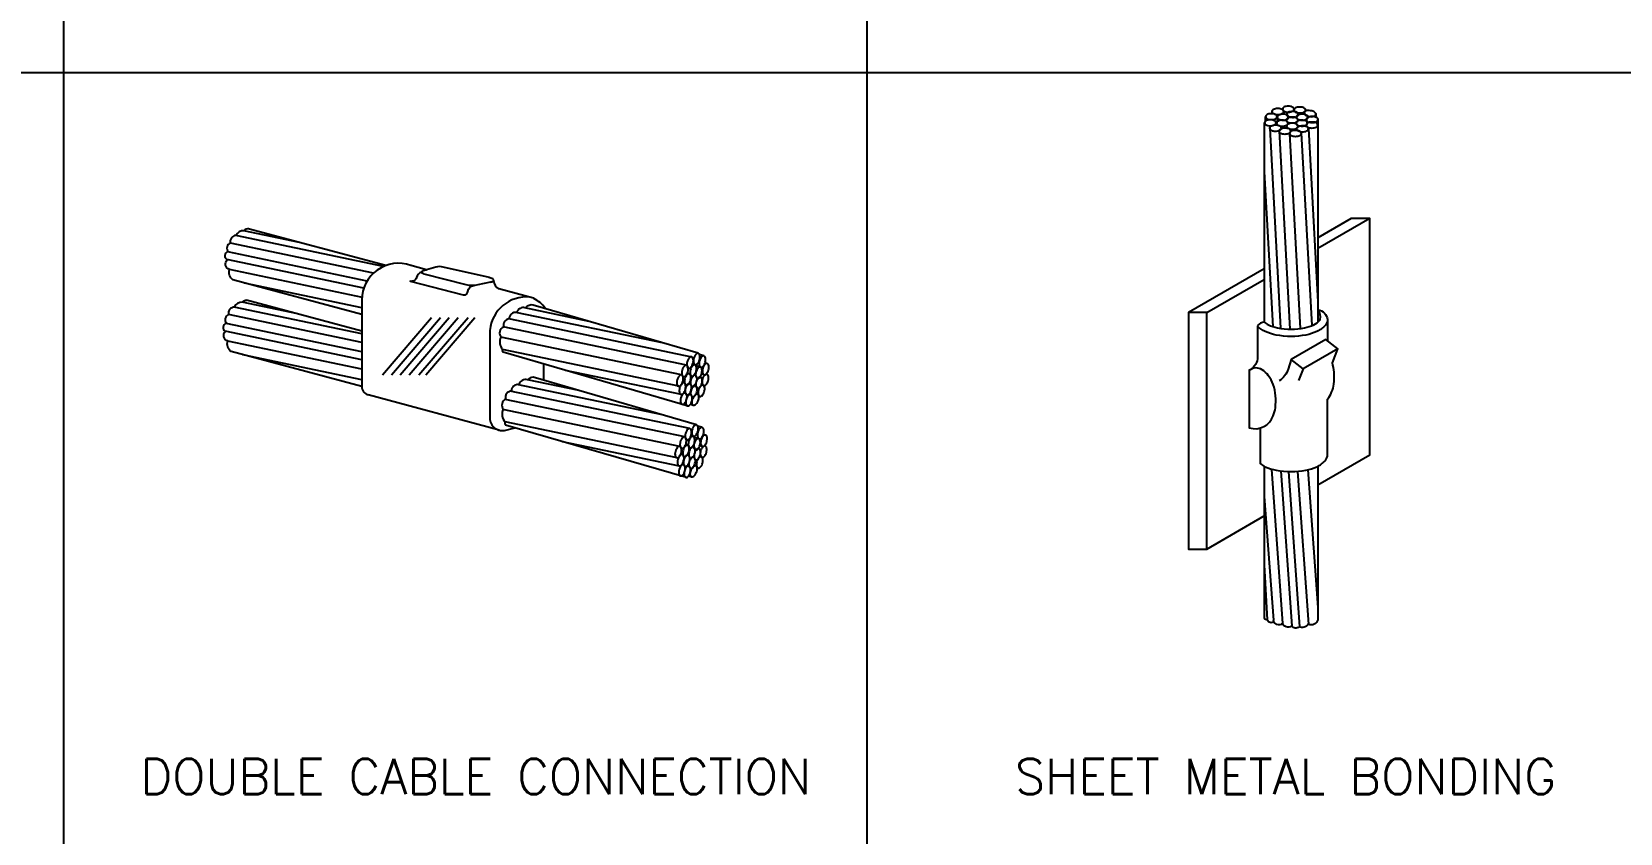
# Model space of a CAD drawing. Header units: inches. Extents: x 1917 to 3477, y 820 to 1550.
# Drawn here: x 2096 to 2276.7, y 1367.4 to 1458.5 of the extents above; entities that cross this region are included whole.
import ezdxf
from ezdxf.enums import TextEntityAlignment as Align

# ---------------------------------------------------------------- set-up
doc = ezdxf.new("R2010")
doc.units = ezdxf.units.IN
doc.header["$MEASUREMENT"] = 0
for name, color, linetype in [('ELDIM', 2, 'Continuous'), ('ELEC', 7, 'Continuous'), ('TITLE', 7, 'Continuous'), ('TXT30', 2, 'Continuous')]:
    doc.layers.add(name, color=color, linetype=linetype)
doc.styles.add('ROMANS', font='romans.shx')

msp = doc.modelspace()

# ---------------------------------------------------------------- linework, layer by layer
at = {"layer": 'ELDIM'}
for p, q in [((2133.55138, 1428.19922), (2133.55138, 1418.13846)), ((2153.08409, 1428.18767), (2149.1467, 1429.25608)), ((2229.69527, 1426.55395), (2227.6056, 1426.55395)), ((2135.90043, 1419.50125), (2141.48169, 1425.98696)), ((2136.9388, 1419.50125), (2142.52006, 1425.98696)), ((2137.91228, 1419.50125), (2143.49354, 1425.98696)), ((2138.95065, 1419.50125), (2144.53191, 1425.98696)), ((2140.05392, 1419.50125), (2145.63518, 1425.98696)), ((2140.8327, 1419.50125), (2146.41396, 1425.98696)), ((2243.43038, 1425.7691), (2243.43038, 1423.3385)), ((2154.22396, 1420.71617), (2154.22396, 1418.9091)), ((2240.67119, 1420.17183), (2240.13928, 1418.84807)), ((2149.17731, 1413.19512), (2134.25988, 1417.19594)), ((2229.69527, 1399.67598), (2236.23969, 1403.45441))]:
    msp.add_line(p, q, dxfattribs=at)
for points in [[(2242.33, 1406.97065), (2248.22689, 1410.37522), (2248.22689, 1437.25318), (2242.33623, 1433.85221)], [(2248.22689, 1437.25318), (2246.13722, 1437.25318), (2242.33651, 1435.05885)], [(2236.23969, 1431.53884), (2227.6056, 1426.55395), (2227.6056, 1399.67598), (2229.69527, 1399.67598), (2229.69527, 1426.55395), (2236.23969, 1430.33237)]]:
    msp.add_lwpolyline(points, dxfattribs=at)
for points in [[(2148.06474, 1430.53459), (2142.81994, 1431.73482, 0.131390068), (2141.95626, 1431.738), (2140.91721, 1431.44175), (2139.01784, 1431.96006)], [(2148.17931, 1430.0283), (2146.73368, 1429.70829, -0.131390068), (2145.43816, 1429.71306), (2140.65004, 1430.94334, -0.014650323), (2140.57694, 1430.96748, -0.09281329), (2140.39214, 1431.06069, -0.479697741), (2140.38547, 1431.22424, -0.091270349), (2140.56401, 1431.3357, -0.048269032), (2140.78321, 1431.406, -0.021010601), (2140.96193, 1431.45417)], [(2140.3476, 1431.1667, 0.247545323), (2139.77741, 1430.54284, -0.42750335), (2139.04983, 1430.13808), (2145.09339, 1428.57803)], [(2145.09157, 1428.57874, 0.472789611), (2145.60522, 1428.94687, -0.382818197), (2146.31084, 1429.63649)], [(2148.15799, 1430.02358, 0.034707893), (2148.33315, 1430.07375, 0.09281329), (2148.51795, 1430.16696, 0.461359424), (2148.52462, 1430.33051, 0.091270349), (2148.34608, 1430.44196, 0.048724459), (2148.13059, 1430.51659, 0.020689442), (2147.94803, 1430.56136)], [(2152.66346, 1428.31904, 0.412479417), (2148.11538, 1424.54171), (2148.11538, 1414.75786, 0.496831475), (2149.79771, 1413.15937), (2150.97854, 1413.47046)], [(2242.34806, 1426.87968, -0.333698407), (2243.43038, 1425.7691, -0.184621834), (2243.18611, 1425.13011, -0.102164579), (2242.215, 1424.41173, -0.0610668), (2240.96443, 1424.00934, -0.094513272), (2237.59719, 1424.00934, -0.0610668), (2236.34663, 1424.41173, -0.090307857), (2235.47156, 1425.02779), (2235.47156, 1421.51199, -0.267949192), (2234.63569, 1420.06422), (2234.53236, 1420.00457), (2234.53236, 1413.45112, 0.408562295), (2237.24482, 1414.84024, 0.068303396), (2237.49522, 1415.74587, 0.047481081), (2237.52925, 1417.09512, 0.048001202), (2237.25366, 1418.40142, 0.056392268), (2236.69166, 1419.39106, 0.102164579), (2235.99466, 1420.06041, 0.317946929), (2234.53236, 1419.99958)], [(2236.23762, 1425.47292, 0.05025547), (2236.69757, 1425.17036, 0.0610668), (2237.75449, 1424.83027, 0.094513272), (2240.80713, 1424.83027, 0.0610668), (2241.86405, 1425.17036, 0.102164579), (2242.56339, 1425.68769, 0.184621834), (2242.59451, 1425.7691, 0.239945154), (2242.35584, 1426.87097)], [(2235.76883, 1413.42151), (2235.76883, 1409.38954, 0.056800326), (2236.34663, 1409.03786, 0.0610668), (2237.59719, 1408.63547, 0.094513272), (2240.96443, 1408.63547, 0.0610668), (2242.215, 1409.03786, 0.102164579), (2243.18611, 1409.75624, 0.184621834), (2243.43038, 1410.39523), (2243.43038, 1416.72525, 0.106808249), (2243.89867, 1417.51619, 0.068303396), (2244.14907, 1418.42183, 0.047481081), (2244.18311, 1419.77107, 0.039083945), (2243.97752, 1420.83935), (2244.61232, 1422.42247), (2243.22217, 1423.49986), (2239.29936, 1421.23503)], [(2244.594, 1422.43667), (2240.67119, 1420.17183), (2239.29936, 1421.23503), (2238.96206, 1420.12685, -0.146795647), (2237.93839, 1418.79692)]]:
    msp.add_lwpolyline(points, format="xyb", dxfattribs=at)
for centre, radius, start, end in [((2137.7339, 1427.98076), 4.18822, 70.6509257, 179.9082013), ((2149.65921, 1430.24042), 1.10977, 180.7165085, 245.3549513), ((2151.56051, 1425.05266), 3.48281, 35.0416896, 63.4362287), ((2134.59327, 1418.18825), 1.04682, 181.0529798, 251.4499643), ((2150.93151, 1415.02549), 1.41541, 157.1073616, 220.4239153), ((2150.07498, 1413.96356), 0.26632, 146.2063808, 234.0012924)]:
    msp.add_arc(centre, radius, start, end, dxfattribs=at)
at = {"layer": 'ELEC', "color": 1}
for p, q in [((2238.30255, 1449.75519), (2238.30255, 1449.63303)), ((2240.94532, 1449.62405), (2240.94532, 1449.47052)), ((2236.35134, 1448.8307), (2236.35134, 1448.30529)), ((2237.10827, 1449.39677), (2237.10827, 1449.15438)), ((2237.61302, 1448.07251), (2237.62297, 1447.85614)), ((2237.68981, 1448.75998), (2237.71197, 1448.27792)), ((2238.46168, 1449.41378), (2238.46168, 1449.11435)), ((2238.75696, 1447.83412), (2238.77116, 1447.5252)), ((2240.78526, 1449.33036), (2240.78526, 1449.09268)), ((2240.98205, 1447.881), (2240.98922, 1447.72498)), ((2241.00036, 1448.52755), (2241.0099, 1448.31982)), ((2242.10295, 1449.19452), (2242.10295, 1448.77024)), ((2242.33965, 1448.59409), (2242.33429, 1425.46708)), ((2236.85032, 1447.53552), (2238.09541, 1424.77245)), ((2237.90927, 1447.20928), (2239.14121, 1424.68656)), ((2239.10564, 1446.93893), (2240.31921, 1424.75211)), ((2239.91842, 1447.42996), (2239.92577, 1447.27001)), ((2240.44381, 1446.9925), (2241.64266, 1425.07495)), ((2241.26101, 1447.4974), (2242.33965, 1427.77744)), ((2236.23969, 1442.56417), (2237.20192, 1424.97248)), ((2136.02614, 1431.80499), (2119.22829, 1435.33541)), ((2126.45908, 1434.54237), (2120.12973, 1435.87261)), ((2136.28365, 1431.90988), (2120.63432, 1436.10311)), ((2134.14564, 1430.14076), (2118.31844, 1433.46718)), ((2134.88418, 1431.05001), (2118.5937, 1434.47225)), ((2133.76562, 1429.32015), (2118.19132, 1432.59341)), ((2133.628, 1428.28681), (2118.49295, 1431.46776)), ((2133.54884, 1427.09785), (2120.21644, 1429.89993)), ((2133.55138, 1424.4483), (2120.43416, 1427.96305)), ((2133.55138, 1423.14789), (2118.39354, 1426.3322)), ((2133.55138, 1424.14299), (2119.02813, 1427.19535)), ((2126.25892, 1426.40231), (2119.92957, 1427.73256)), ((2167.96689, 1423.06852), (2151.06954, 1426.58385)), ((2159.41317, 1425.56241), (2151.90105, 1427.14053)), ((2133.55138, 1421.18305), (2117.99117, 1424.45336)), ((2133.55138, 1422.08354), (2118.11828, 1425.32712)), ((2170.50102, 1420.56993), (2149.61911, 1424.92335)), ((2171.09021, 1421.50836), (2150.29525, 1425.8461)), ((2133.55138, 1420.12079), (2118.2928, 1423.3277)), ((2133.55138, 1418.9152), (2120.01629, 1421.75988)), ((2169.63564, 1418.17786), (2149.5582, 1422.36479)), ((2171.4115, 1420.63266), (2171.19993, 1420.67906)), ((2172.47041, 1421.65512), (2171.9629, 1421.79111)), ((2172.82128, 1420.77748), (2172.58715, 1420.84021)), ((2158.26954, 1417.70031), (2152.41776, 1418.92963)), ((2169.91182, 1417.25783), (2156.73204, 1419.98756)), ((2170.88517, 1419.5894), (2170.5831, 1419.65564)), ((2172.05568, 1420.38056), (2171.5843, 1420.48393)), ((2172.48742, 1419.46577), (2172.19819, 1419.54327)), ((2172.85839, 1419.53113), (2172.74039, 1419.56274)), ((2170.89005, 1413.36831), (2150.44529, 1417.63245)), ((2167.77588, 1414.92662), (2151.17796, 1418.37894)), ((2170.19417, 1418.57212), (2170.03777, 1418.60642)), ((2170.35456, 1417.428), (2170.20199, 1417.46146)), ((2170.97433, 1417.24298), (2170.77121, 1417.28752)), ((2171.80546, 1417.24296), (2171.57588, 1417.30448)), ((2172.04772, 1417.01234), (2171.89942, 1417.05208)), ((2169.73008, 1411.34424), (2149.61131, 1415.53987)), ((2170.30086, 1412.42988), (2149.87834, 1416.68934)), ((2171.33321, 1416.00533), (2170.92338, 1416.11514)), ((2169.43548, 1410.0378), (2149.84371, 1414.12266)), ((2170.49182, 1407.79204), (2149.90527, 1413.75831)), ((2172.27025, 1413.51506), (2171.76274, 1413.65105)), ((2169.71167, 1409.11777), (2156.39823, 1411.87656)), ((2171.21135, 1412.49261), (2170.99977, 1412.539)), ((2171.85552, 1412.2405), (2171.38415, 1412.34387)), ((2172.62112, 1412.63742), (2172.387, 1412.70016)), ((2169.99401, 1410.43207), (2169.83761, 1410.46636)), ((2170.68501, 1411.44935), (2170.38294, 1411.51559)), ((2172.28727, 1411.32572), (2171.99804, 1411.40322)), ((2172.65823, 1411.39107), (2172.54023, 1411.42269)), ((2170.1544, 1409.28795), (2170.00183, 1409.3214)), ((2170.77418, 1409.10292), (2170.57105, 1409.14746)), ((2171.13305, 1407.86527), (2170.72323, 1407.97509)), ((2171.60531, 1409.10291), (2171.37572, 1409.16442)), ((2171.84756, 1408.87228), (2171.69926, 1408.91202)), ((2238.09999, 1408.55389), (2239.35083, 1390.90984)), ((2238.98655, 1408.48046), (2240.23821, 1390.82152)), ((2240.02622, 1408.50673), (2241.26283, 1391.12289)), ((2241.19802, 1408.68561), (2242.33965, 1393.03822)), ((2236.23969, 1405.66276), (2237.29517, 1391.59054))]:
    msp.add_line(p, q, dxfattribs=at)
for points in [[(2238.05011, 1449.11181, 0.064948126), (2238.25467, 1449.18251, 0.104202953), (2238.41143, 1449.30675, 0.367809571), (2238.4117, 1449.53559, 0.104202953), (2238.25522, 1449.66019, 0.064948126), (2238.05083, 1449.73137, 0.109074647), (2237.50441, 1449.732, 0.064948126), (2237.29986, 1449.6613, 0.104202953), (2237.1431, 1449.53706, 0.351319731), (2237.14283, 1449.30822, 0.104202953), (2237.29931, 1449.18362, 0.064948126), (2237.5037, 1449.11245, 0.098564316), (2238.02969, 1449.10777)], [(2239.24187, 1449.38821, 0.064948126), (2239.44642, 1449.45891, 0.104202953), (2239.60318, 1449.58314, 0.367809571), (2239.60345, 1449.81199, 0.104202953), (2239.44697, 1449.93659, 0.064948126), (2239.24258, 1450.00776, 0.109074647), (2238.69616, 1450.00839, 0.064948126), (2238.49161, 1449.93769, 0.104202953), (2238.33485, 1449.81345, 0.351319731), (2238.33458, 1449.58461, 0.104202953), (2238.49106, 1449.46001, 0.064948126), (2238.69545, 1449.38884, 0.098564316), (2239.22145, 1449.38417)], [(2240.54555, 1449.28466, 0.064948126), (2240.7501, 1449.35535, 0.104202953), (2240.90687, 1449.47959, 0.367809571), (2240.90713, 1449.70843, 0.104202953), (2240.75065, 1449.83303, 0.064948126), (2240.54627, 1449.90421, 0.109074647), (2239.99985, 1449.90484, 0.064948126), (2239.7953, 1449.83414, 0.104202953), (2239.63853, 1449.7099, 0.351319731), (2239.63827, 1449.48106, 0.104202953), (2239.79474, 1449.35646, 0.064948126), (2239.99913, 1449.28529, 0.098564316), (2240.52513, 1449.28062)], [(2241.66503, 1448.8395, 0.064948126), (2241.8778, 1448.87909, 0.104202953), (2242.05125, 1448.97871, 0.353344445), (2242.08544, 1449.20499, 0.104202953), (2241.94916, 1449.35141, 0.064948126), (2241.75759, 1449.45209, 0.096138997), (2241.2173, 1449.53372, 0.064948126), (2241.00453, 1449.49413, 0.104202953), (2240.83108, 1449.39451, 0.3650844), (2240.79689, 1449.16823, 0.104202953), (2240.93317, 1449.02181, 0.064948126), (2241.12474, 1448.92113, 0.110897561), (2241.70984, 1448.84268)], [(2236.23969, 1448.13329), (2236.23969, 1425.47127, 0.21406552), (2235.47572, 1425.09724)], [(2237.19213, 1447.82998, 0.064948126), (2237.39669, 1447.90068, 0.104202953), (2237.55345, 1448.02492, 0.367809571), (2237.55372, 1448.25376, 0.104202953), (2237.39724, 1448.37836, 0.064948126), (2237.19285, 1448.44953, 0.109074647), (2236.64643, 1448.45017, 0.064948126), (2236.44188, 1448.37947, 0.104202953), (2236.28512, 1448.25523, 0.351319731), (2236.28485, 1448.02639, 0.104202953), (2236.44133, 1447.90179, 0.064948126), (2236.64572, 1447.83062, 0.098564316), (2237.17171, 1447.82594)], [(2237.306, 1448.526, 0.064948126), (2237.51055, 1448.5967, 0.104202953), (2237.66731, 1448.72094, 0.367809571), (2237.66758, 1448.94978, 0.104202953), (2237.5111, 1449.07438, 0.064948126), (2237.30671, 1449.14555, 0.109074647), (2236.7603, 1449.14619, 0.064948126), (2236.55574, 1449.07549, 0.104202953), (2236.39898, 1448.95125, 0.351319731), (2236.39871, 1448.72241, 0.104202953), (2236.55519, 1448.59781, 0.064948126), (2236.75958, 1448.52664, 0.098564316), (2237.28558, 1448.52196)], [(2237.78467, 1447.21296, 0.064948126), (2237.98922, 1447.28366, 0.104202953), (2238.14598, 1447.4079, 0.367809571), (2238.14625, 1447.63674, 0.104202953), (2237.98977, 1447.76134, 0.064948126), (2237.78538, 1447.83251, 0.109074647), (2237.23897, 1447.83315, 0.064948126), (2237.03441, 1447.76245, 0.104202953), (2236.87765, 1447.63821, 0.351319731), (2236.87738, 1447.40937, 0.104202953), (2237.03386, 1447.28477, 0.064948126), (2237.23825, 1447.2136, 0.098564316), (2237.76425, 1447.20892)], [(2238.56271, 1447.79531, 0.064948126), (2238.76726, 1447.86601, 0.104202953), (2238.92403, 1447.99025, 0.367809571), (2238.92429, 1448.21909, 0.104202953), (2238.76781, 1448.34369, 0.064948126), (2238.56343, 1448.41486, 0.109074647), (2238.01701, 1448.41549, 0.064948126), (2237.81246, 1448.34479, 0.104202953), (2237.65569, 1448.22056, 0.351319731), (2237.65543, 1447.99171, 0.104202953), (2237.8119, 1447.86712, 0.064948126), (2238.01629, 1447.79594, 0.098564316), (2238.54229, 1447.79127)], [(2238.63881, 1448.46997, 0.064948126), (2238.84336, 1448.54067, 0.104202953), (2239.00012, 1448.66491, 0.367809571), (2239.00039, 1448.89375, 0.104202953), (2238.84391, 1449.01835, 0.064948126), (2238.63952, 1449.08952, 0.109074647), (2238.09311, 1449.09016, 0.064948126), (2237.88855, 1449.01946, 0.104202953), (2237.73179, 1448.89522, 0.351319731), (2237.73152, 1448.66638, 0.104202953), (2237.888, 1448.54178, 0.064948126), (2238.09239, 1448.47061, 0.098564316), (2238.61839, 1448.46593)], [(2239.67486, 1448.14659, 0.064948126), (2239.87941, 1448.21729, 0.104202953), (2240.03618, 1448.34153, 0.367809571), (2240.03644, 1448.57037, 0.104202953), (2239.87996, 1448.69497, 0.064948126), (2239.67558, 1448.76614, 0.109074647), (2239.12916, 1448.76678, 0.064948126), (2238.92461, 1448.69608, 0.104202953), (2238.76784, 1448.57184, 0.351319731), (2238.76758, 1448.343, 0.104202953), (2238.92405, 1448.2184, 0.064948126), (2239.12844, 1448.14723, 0.098564316), (2239.65444, 1448.14255)], [(2239.70118, 1447.44386, 0.064948126), (2239.90573, 1447.51456, 0.104202953), (2240.06249, 1447.63879, 0.367809571), (2240.06276, 1447.86764, 0.104202953), (2239.90628, 1447.99224, 0.064948126), (2239.70189, 1448.06341, 0.109074647), (2239.15548, 1448.06404, 0.064948126), (2238.95092, 1447.99334, 0.104202953), (2238.79416, 1447.8691, 0.351319731), (2238.79389, 1447.64026, 0.104202953), (2238.95037, 1447.51566, 0.064948126), (2239.15476, 1447.44449, 0.098564316), (2239.68076, 1447.43982)], [(2239.72235, 1448.78368, 0.064948126), (2239.9269, 1448.85438, 0.104202953), (2240.08367, 1448.97861, 0.367809571), (2240.08394, 1449.20746, 0.104202953), (2239.92746, 1449.33206, 0.064948126), (2239.72307, 1449.40323, 0.109074647), (2239.17665, 1449.40386, 0.064948126), (2238.9721, 1449.33316, 0.104202953), (2238.81533, 1449.20892, 0.351319731), (2238.81507, 1448.98008, 0.104202953), (2238.97155, 1448.85548, 0.064948126), (2239.17593, 1448.78431, 0.098564316), (2239.70193, 1448.77964)], [(2240.7568, 1447.79904, 0.064948126), (2240.96135, 1447.86974, 0.104202953), (2241.11812, 1447.99398, 0.367809571), (2241.11838, 1448.22282, 0.104202953), (2240.96191, 1448.34742, 0.064948126), (2240.75752, 1448.4186, 0.109074647), (2240.2111, 1448.41923, 0.064948126), (2240.00655, 1448.34853, 0.104202953), (2239.84978, 1448.22429, 0.351319731), (2239.84952, 1447.99545, 0.104202953), (2240.006, 1447.87085, 0.064948126), (2240.21038, 1447.79968, 0.098564316), (2240.73638, 1447.795)], [(2240.81111, 1448.46787, 0.064948126), (2241.01566, 1448.53857, 0.104202953), (2241.17243, 1448.66281, 0.367809571), (2241.17269, 1448.89165, 0.104202953), (2241.01621, 1449.01625, 0.064948126), (2240.81183, 1449.08742, 0.109074647), (2240.26541, 1449.08805, 0.064948126), (2240.06086, 1449.01735, 0.104202953), (2239.90409, 1448.89312, 0.351319731), (2239.90383, 1448.66427, 0.104202953), (2240.06031, 1448.53967, 0.064948126), (2240.26469, 1448.4685, 0.098564316), (2240.79069, 1448.46383)], [(2240.86443, 1447.14146, 0.064948126), (2241.06898, 1447.21216, 0.104202953), (2241.22575, 1447.3364, 0.367809571), (2241.22601, 1447.56524, 0.104202953), (2241.06954, 1447.68984, 0.064948126), (2240.86515, 1447.76101, 0.109074647), (2240.31873, 1447.76164, 0.064948126), (2240.11418, 1447.69094, 0.104202953), (2239.95741, 1447.56671, 0.351319731), (2239.95715, 1447.33786, 0.104202953), (2240.11363, 1447.21327, 0.064948126), (2240.31801, 1447.14209, 0.098564316), (2240.84401, 1447.13742)], [(2241.93087, 1447.57619, 0.064948126), (2242.13542, 1447.64689, 0.104202953), (2242.29218, 1447.77113, 0.367809571), (2242.29245, 1447.99997, 0.104202953), (2242.13597, 1448.12457, 0.064948126), (2241.93158, 1448.19574, 0.109074647), (2241.38516, 1448.19638, 0.064948126), (2241.18061, 1448.12568, 0.104202953), (2241.02385, 1448.00144, 0.351319731), (2241.02358, 1447.7726, 0.104202953), (2241.18006, 1447.648, 0.064948126), (2241.38445, 1447.57683, 0.098564316), (2241.91045, 1447.57215)], [(2241.95039, 1448.19775, 0.064948126), (2242.15495, 1448.26845, 0.104202953), (2242.31171, 1448.39268, 0.367809571), (2242.31198, 1448.62153, 0.104202953), (2242.1555, 1448.74612, 0.064948126), (2241.95111, 1448.8173, 0.109074647), (2241.40469, 1448.81793, 0.064948126), (2241.20014, 1448.74723, 0.104202953), (2241.04338, 1448.62299, 0.351319731), (2241.04311, 1448.39415, 0.104202953), (2241.19959, 1448.26955, 0.064948126), (2241.40398, 1448.19838, 0.098564316), (2241.92998, 1448.19371)], [(2238.85164, 1446.89132, 0.064948126), (2239.05619, 1446.96202, 0.104202953), (2239.21296, 1447.08625, 0.367809571), (2239.21322, 1447.3151, 0.104202953), (2239.05674, 1447.4397, 0.064948126), (2238.85235, 1447.51087, 0.109074647), (2238.30594, 1447.5115, 0.064948126), (2238.10138, 1447.4408, 0.104202953), (2237.94462, 1447.31656, 0.351319731), (2237.94435, 1447.08772, 0.104202953), (2238.10083, 1446.96312, 0.064948126), (2238.30522, 1446.89195, 0.098564316), (2238.83122, 1446.88728)], [(2240.05797, 1446.62964, 0.064948126), (2240.26252, 1446.70034, 0.104202953), (2240.41929, 1446.82457, 0.367809571), (2240.41956, 1447.05342, 0.104202953), (2240.26308, 1447.17801, 0.064948126), (2240.05869, 1447.24919, 0.109074647), (2239.51227, 1447.24982, 0.064948126), (2239.30772, 1447.17912, 0.104202953), (2239.15095, 1447.05488, 0.351319731), (2239.15069, 1446.82604, 0.104202953), (2239.30717, 1446.70144, 0.064948126), (2239.51155, 1446.63027, 0.098564316), (2240.03755, 1446.6256)], [(2119.23389, 1435.33583, 0.461338911), (2118.59448, 1434.46886, 0.494693157), (2118.34049, 1433.46915)], [(2133.54884, 1426.3388), (2118.87194, 1430.27512, -0.304489025), (2118.4941, 1431.47171, -0.578900393), (2118.24542, 1432.57236)], [(2119.03373, 1427.19577, 0.461338911), (2118.39433, 1426.32881, 0.494693157), (2118.14033, 1425.3291)], [(2171.82566, 1421.94347), (2153.0621, 1427.41411, 0.250924417), (2152.16058, 1427.11848, 0.389700126), (2151.16879, 1426.57405, 0.466140616), (2150.31669, 1425.84813, 0.483038431), (2149.68809, 1424.91281, 0.519983473), (2149.42269, 1423.74018)], [(2133.55138, 1418.14439), (2118.67178, 1422.13506, -0.304489025), (2118.29395, 1423.33165, -0.578900393), (2118.04526, 1424.4323)], [(2169.93024, 1419.4843), (2149.37655, 1423.77133, 0.298031818), (2149.57634, 1422.3721)], [(2170.69197, 1415.9321), (2149.62456, 1422.05233, -0.274181976), (2149.60428, 1422.34418)], [(2170.53682, 1420.68934, 0.064948126), (2170.55217, 1420.47346, 0.104202953), (2170.6316, 1420.28988, 0.348794874), (2170.85258, 1420.23039, 0.104202953), (2171.01343, 1420.34929, 0.064948126), (2171.13508, 1420.52829, 0.096293729), (2171.27711, 1421.05593, 0.064948126), (2171.26176, 1421.27181, 0.104202953), (2171.18233, 1421.45539, 0.360500933), (2170.96136, 1421.51487, 0.104202953), (2170.8005, 1421.39597, 0.064948126), (2170.67886, 1421.21697, 0.106799207), (2170.53566, 1420.66627)], [(2170.89795, 1419.78708, 0.064948126), (2170.9133, 1419.5712, 0.104202953), (2170.99273, 1419.38762, 0.348794874), (2171.21371, 1419.32814, 0.104202953), (2171.37456, 1419.44704, 0.064948126), (2171.49621, 1419.62604, 0.096293729), (2171.63824, 1420.15367, 0.064948126), (2171.62289, 1420.36955, 0.104202953), (2171.54347, 1420.55313, 0.360500933), (2171.32249, 1420.61262, 0.104202953), (2171.16164, 1420.49372, 0.064948126), (2171.03999, 1420.31472, 0.106799207), (2170.8968, 1419.76402)], [(2171.28618, 1421.10198, 0.064948126), (2171.30153, 1420.8861, 0.104202953), (2171.38095, 1420.70252, 0.348794874), (2171.60193, 1420.64304, 0.104202953), (2171.76278, 1420.76194, 0.064948126), (2171.88443, 1420.94094, 0.096293729), (2172.02647, 1421.46857, 0.064948126), (2172.01112, 1421.68445, 0.104202953), (2171.93169, 1421.86803, 0.360500933), (2171.71071, 1421.92752, 0.104202953), (2171.54986, 1421.80862, 0.064948126), (2171.42821, 1421.62962, 0.106799207), (2171.28502, 1421.07892)], [(2171.92901, 1420.81186, 0.064948126), (2171.94436, 1420.59598, 0.104202953), (2172.02379, 1420.4124, 0.348794874), (2172.24477, 1420.35291, 0.104202953), (2172.40562, 1420.47181, 0.064948126), (2172.52726, 1420.65081, 0.096293729), (2172.6693, 1421.17845, 0.064948126), (2172.65395, 1421.39433, 0.104202953), (2172.57452, 1421.57791, 0.360500933), (2172.35354, 1421.63739, 0.104202953), (2172.19269, 1421.51849, 0.064948126), (2172.07104, 1421.33949, 0.106799207), (2171.92785, 1420.78879)], [(2172.30227, 1419.94147, 0.064948126), (2172.31762, 1419.72559, 0.104202953), (2172.39705, 1419.54202, 0.348794874), (2172.61802, 1419.48253, 0.104202953), (2172.77888, 1419.60143, 0.064948126), (2172.90052, 1419.78043, 0.096293729), (2173.04256, 1420.30807, 0.064948126), (2173.02721, 1420.52395, 0.104202953), (2172.94778, 1420.70753, 0.360500933), (2172.7268, 1420.76701, 0.104202953), (2172.56595, 1420.64811, 0.064948126), (2172.4443, 1420.46911, 0.106799207), (2172.30111, 1419.91841)], [(2171.62551, 1413.80341), (2153.03184, 1419.22853, 0.177413373), (2152.41161, 1418.92325, 0.389700126), (2151.41983, 1418.37881, 0.466140616), (2150.56773, 1417.65289, 0.483038431), (2149.93913, 1416.71758, 0.519983473), (2149.67372, 1415.54494)], [(2169.385, 1418.64447, 0.064948126), (2169.40035, 1418.42859, 0.104202953), (2169.47977, 1418.24501, 0.348794874), (2169.70075, 1418.18552, 0.104202953), (2169.8616, 1418.30442, 0.064948126), (2169.98325, 1418.48342, 0.096293729), (2170.12529, 1419.01106, 0.064948126), (2170.10994, 1419.22694, 0.104202953), (2170.03051, 1419.41052, 0.360500933), (2169.80953, 1419.47, 0.104202953), (2169.64868, 1419.35111, 0.064948126), (2169.52703, 1419.1721, 0.106799207), (2169.38384, 1418.6214)], [(2169.94998, 1419.74197, 0.064948126), (2169.96533, 1419.52609, 0.104202953), (2170.04476, 1419.34251, 0.348794874), (2170.26574, 1419.28303, 0.104202953), (2170.42659, 1419.40192, 0.064948126), (2170.54824, 1419.58093, 0.096293729), (2170.69027, 1420.10856, 0.064948126), (2170.67492, 1420.32444, 0.104202953), (2170.59549, 1420.50802, 0.360500933), (2170.37452, 1420.56751, 0.104202953), (2170.21366, 1420.44861, 0.064948126), (2170.09202, 1420.26961, 0.106799207), (2169.94883, 1419.7189)], [(2170.26382, 1418.77837, 0.064948126), (2170.27917, 1418.56249, 0.104202953), (2170.3586, 1418.37891, 0.348794874), (2170.57957, 1418.31943, 0.104202953), (2170.74043, 1418.43832, 0.064948126), (2170.86207, 1418.61733, 0.096293729), (2171.00411, 1419.14496, 0.064948126), (2170.98876, 1419.36084, 0.104202953), (2170.90933, 1419.54442, 0.360500933), (2170.68835, 1419.60391, 0.104202953), (2170.5275, 1419.48501, 0.064948126), (2170.40585, 1419.306, 0.106799207), (2170.26266, 1418.7553)], [(2170.94942, 1418.62191, 0.064948126), (2170.96477, 1418.40603, 0.104202953), (2171.0442, 1418.22245, 0.348794874), (2171.26518, 1418.16296, 0.104202953), (2171.42603, 1418.28186, 0.064948126), (2171.54768, 1418.46086, 0.096293729), (2171.68971, 1418.9885, 0.064948126), (2171.67436, 1419.20438, 0.104202953), (2171.59493, 1419.38796, 0.360500933), (2171.37395, 1419.44744, 0.104202953), (2171.2131, 1419.32855, 0.064948126), (2171.09146, 1419.14954, 0.106799207), (2170.94826, 1418.59884)], [(2171.52993, 1419.53896, 0.064948126), (2171.54528, 1419.32308, 0.104202953), (2171.62471, 1419.1395, 0.348794874), (2171.84569, 1419.08002, 0.104202953), (2172.00654, 1419.19892, 0.064948126), (2172.12819, 1419.37792, 0.096293729), (2172.27022, 1419.90555, 0.064948126), (2172.25487, 1420.12143, 0.104202953), (2172.17545, 1420.30501, 0.360500933), (2171.95447, 1420.3645, 0.104202953), (2171.79361, 1420.2456, 0.064948126), (2171.67197, 1420.0666, 0.106799207), (2171.52878, 1419.51589)], [(2171.55251, 1418.41114, 0.064948126), (2171.56785, 1418.19526, 0.104202953), (2171.64728, 1418.01168, 0.348794874), (2171.86826, 1417.9522, 0.104202953), (2172.02911, 1418.0711, 0.064948126), (2172.15076, 1418.2501, 0.096293729), (2172.29279, 1418.77774, 0.064948126), (2172.27745, 1418.99362, 0.104202953), (2172.19802, 1419.17719, 0.360500933), (2171.97704, 1419.23668, 0.104202953), (2171.81619, 1419.11778, 0.064948126), (2171.69454, 1418.93878, 0.106799207), (2171.55135, 1418.38808)], [(2172.2608, 1418.7188, 0.064948126), (2172.27614, 1418.50292, 0.104202953), (2172.35557, 1418.31934, 0.348794874), (2172.57655, 1418.25985, 0.104202953), (2172.7374, 1418.37875, 0.064948126), (2172.85905, 1418.55775, 0.096293729), (2173.00108, 1419.08539, 0.064948126), (2172.98574, 1419.30127, 0.104202953), (2172.90631, 1419.48485, 0.360500933), (2172.68533, 1419.54433, 0.104202953), (2172.52448, 1419.42543, 0.064948126), (2172.40283, 1419.24643, 0.106799207), (2172.25964, 1418.69573)], [(2169.67065, 1417.73302, 0.064948126), (2169.686, 1417.51714, 0.104202953), (2169.76543, 1417.33356, 0.348794874), (2169.98641, 1417.27407, 0.104202953), (2170.14726, 1417.39297, 0.064948126), (2170.26891, 1417.57197, 0.096293729), (2170.41094, 1418.09961, 0.064948126), (2170.39559, 1418.31549, 0.104202953), (2170.31617, 1418.49907, 0.360500933), (2170.09519, 1418.55855, 0.104202953), (2169.93434, 1418.43966, 0.064948126), (2169.81269, 1418.26065, 0.106799207), (2169.6695, 1417.70995)], [(2169.81456, 1416.5904, 0.064948126), (2169.82991, 1416.37452, 0.104202953), (2169.90934, 1416.19094, 0.348794874), (2170.13032, 1416.13146, 0.104202953), (2170.29117, 1416.25036, 0.064948126), (2170.41282, 1416.42936, 0.096293729), (2170.55485, 1416.957, 0.064948126), (2170.5395, 1417.17288, 0.104202953), (2170.46007, 1417.35645, 0.360500933), (2170.23909, 1417.41594, 0.104202953), (2170.07824, 1417.29704, 0.064948126), (2169.9566, 1417.11804, 0.106799207), (2169.8134, 1416.56734)], [(2170.33369, 1417.66678, 0.064948126), (2170.34904, 1417.4509, 0.104202953), (2170.42847, 1417.26733, 0.348794874), (2170.64944, 1417.20784, 0.104202953), (2170.8103, 1417.32674, 0.064948126), (2170.93194, 1417.50574, 0.096293729), (2171.07398, 1418.03338, 0.064948126), (2171.05863, 1418.24926, 0.104202953), (2170.9792, 1418.43284, 0.360500933), (2170.75822, 1418.49232, 0.104202953), (2170.59737, 1418.37342, 0.064948126), (2170.47572, 1418.19442, 0.106799207), (2170.33253, 1417.64372)], [(2170.40988, 1416.41067, 0.064948126), (2170.42523, 1416.19479, 0.104202953), (2170.50466, 1416.01121, 0.348794874), (2170.72563, 1415.95173, 0.104202953), (2170.88649, 1416.07062, 0.064948126), (2171.00813, 1416.24963, 0.096293729), (2171.15017, 1416.77726, 0.064948126), (2171.13482, 1416.99314, 0.104202953), (2171.05539, 1417.17672, 0.360500933), (2170.83441, 1417.23621, 0.104202953), (2170.67356, 1417.11731, 0.064948126), (2170.55191, 1416.93831, 0.106799207), (2170.40872, 1416.3876)], [(2170.96567, 1417.44122, 0.064948126), (2170.98102, 1417.22534, 0.104202953), (2171.06045, 1417.04176, 0.348794874), (2171.28142, 1416.98228, 0.104202953), (2171.44228, 1417.10118, 0.064948126), (2171.56392, 1417.28018, 0.096293729), (2171.70596, 1417.80781, 0.064948126), (2171.69061, 1418.02369, 0.104202953), (2171.61118, 1418.20727, 0.360500933), (2171.3902, 1418.26676, 0.104202953), (2171.22935, 1418.14786, 0.064948126), (2171.1077, 1417.96886, 0.106799207), (2170.96451, 1417.41816)], [(2171.10362, 1416.52022, 0.064948126), (2171.08679, 1416.30445, 0.104202953), (2171.13813, 1416.11112, 0.362537459), (2171.34785, 1416.01953, 0.104202953), (2171.52455, 1416.11327, 0.064948126), (2171.67139, 1416.27226, 0.108621229), (2171.89007, 1416.77301, 0.064948126), (2171.9069, 1416.98878, 0.104202953), (2171.85556, 1417.18211, 0.374347234), (2171.64585, 1417.27369, 0.104202953), (2171.46915, 1417.17995, 0.064948126), (2171.32231, 1417.02096, 0.09386946), (2171.11384, 1416.56494)], [(2171.82335, 1417.48633, 0.064948126), (2171.8387, 1417.27045, 0.104202953), (2171.91813, 1417.08688, 0.348794874), (2172.13911, 1417.02739, 0.104202953), (2172.29996, 1417.14629, 0.064948126), (2172.42161, 1417.32529, 0.096293729), (2172.56364, 1417.85293, 0.064948126), (2172.54829, 1418.06881, 0.104202953), (2172.46887, 1418.25239, 0.360500933), (2172.24789, 1418.31187, 0.104202953), (2172.08704, 1418.19297, 0.064948126), (2171.96539, 1418.01397, 0.106799207), (2171.8222, 1417.46327)], [(2170.33667, 1412.54928, 0.064948126), (2170.35201, 1412.3334, 0.104202953), (2170.43144, 1412.14982, 0.348794874), (2170.65242, 1412.09033, 0.104202953), (2170.81327, 1412.20923, 0.064948126), (2170.93492, 1412.38824, 0.096293729), (2171.07695, 1412.91587, 0.064948126), (2171.06161, 1413.13175, 0.104202953), (2170.98218, 1413.31533, 0.360500933), (2170.7612, 1413.37481, 0.104202953), (2170.60035, 1413.25592, 0.064948126), (2170.4787, 1413.07691, 0.106799207), (2170.33551, 1412.52621)], [(2171.08602, 1412.96192, 0.064948126), (2171.10137, 1412.74604, 0.104202953), (2171.1808, 1412.56247, 0.348794874), (2171.40178, 1412.50298, 0.104202953), (2171.56263, 1412.62188, 0.064948126), (2171.68427, 1412.80088, 0.096293729), (2171.82631, 1413.32852, 0.064948126), (2171.81096, 1413.5444, 0.104202953), (2171.73153, 1413.72798, 0.360500933), (2171.51055, 1413.78746, 0.104202953), (2171.3497, 1413.66856, 0.064948126), (2171.22805, 1413.48956, 0.106799207), (2171.08486, 1412.93886)], [(2171.72885, 1412.6718, 0.064948126), (2171.7442, 1412.45592, 0.104202953), (2171.82363, 1412.27234, 0.348794874), (2172.04461, 1412.21285, 0.104202953), (2172.20546, 1412.33175, 0.064948126), (2172.32711, 1412.51075, 0.096293729), (2172.46914, 1413.03839, 0.064948126), (2172.45379, 1413.25427, 0.104202953), (2172.37437, 1413.43785, 0.360500933), (2172.15339, 1413.49733, 0.104202953), (2171.99254, 1413.37844, 0.064948126), (2171.87089, 1413.19943, 0.106799207), (2171.7277, 1412.64873)], [(2169.74983, 1411.60191, 0.064948126), (2169.76518, 1411.38603, 0.104202953), (2169.8446, 1411.20245, 0.348794874), (2170.06558, 1411.14297, 0.104202953), (2170.22643, 1411.26187, 0.064948126), (2170.34808, 1411.44087, 0.096293729), (2170.49012, 1411.9685, 0.064948126), (2170.47477, 1412.18438, 0.104202953), (2170.39534, 1412.36796, 0.360500933), (2170.17436, 1412.42745, 0.104202953), (2170.01351, 1412.30855, 0.064948126), (2169.89186, 1412.12955, 0.106799207), (2169.74867, 1411.57885)], [(2170.6978, 1411.64703, 0.064948126), (2170.71315, 1411.43115, 0.104202953), (2170.79258, 1411.24757, 0.348794874), (2171.01355, 1411.18808, 0.104202953), (2171.17441, 1411.30698, 0.064948126), (2171.29605, 1411.48598, 0.096293729), (2171.43809, 1412.01362, 0.064948126), (2171.42274, 1412.2295, 0.104202953), (2171.34331, 1412.41308, 0.360500933), (2171.12233, 1412.47256, 0.104202953), (2170.96148, 1412.35366, 0.064948126), (2170.83983, 1412.17466, 0.106799207), (2170.69664, 1411.62396)], [(2171.32978, 1411.3989, 0.064948126), (2171.34513, 1411.18302, 0.104202953), (2171.42455, 1410.99945, 0.348794874), (2171.64553, 1410.93996, 0.104202953), (2171.80639, 1411.05886, 0.064948126), (2171.92803, 1411.23786, 0.096293729), (2172.07007, 1411.7655, 0.064948126), (2172.05472, 1411.98138, 0.104202953), (2171.97529, 1412.16496, 0.360500933), (2171.75431, 1412.22444, 0.104202953), (2171.59346, 1412.10554, 0.064948126), (2171.47181, 1411.92654, 0.106799207), (2171.32862, 1411.37584)], [(2172.10211, 1411.80142, 0.064948126), (2172.11746, 1411.58554, 0.104202953), (2172.19689, 1411.40196, 0.348794874), (2172.41787, 1411.34247, 0.104202953), (2172.57872, 1411.46137, 0.064948126), (2172.70037, 1411.64037, 0.096293729), (2172.8424, 1412.16801, 0.064948126), (2172.82705, 1412.38389, 0.104202953), (2172.74762, 1412.56747, 0.360500933), (2172.52665, 1412.62695, 0.104202953), (2172.36579, 1412.50805, 0.064948126), (2172.24415, 1412.32905, 0.106799207), (2172.10095, 1411.77835)], [(2169.18484, 1410.50441, 0.064948126), (2169.20019, 1410.28853, 0.104202953), (2169.27962, 1410.10495, 0.348794874), (2169.5006, 1410.04547, 0.104202953), (2169.66145, 1410.16436, 0.064948126), (2169.7831, 1410.34337, 0.096293729), (2169.92513, 1410.871, 0.064948126), (2169.90978, 1411.08688, 0.104202953), (2169.83035, 1411.27046, 0.360500933), (2169.60937, 1411.32995, 0.104202953), (2169.44852, 1411.21105, 0.064948126), (2169.32688, 1411.03205, 0.106799207), (2169.18368, 1410.48134)], [(2169.4705, 1409.59296, 0.064948126), (2169.48585, 1409.37708, 0.104202953), (2169.56528, 1409.1935, 0.348794874), (2169.78625, 1409.13402, 0.104202953), (2169.94711, 1409.25291, 0.064948126), (2170.06875, 1409.43192, 0.096293729), (2170.21079, 1409.95955, 0.064948126), (2170.19544, 1410.17543, 0.104202953), (2170.11601, 1410.35901, 0.360500933), (2169.89503, 1410.4185, 0.104202953), (2169.73418, 1410.2996, 0.064948126), (2169.61253, 1410.1206, 0.106799207), (2169.46934, 1409.56989)], [(2170.06366, 1410.63831, 0.064948126), (2170.07901, 1410.42243, 0.104202953), (2170.15844, 1410.23885, 0.348794874), (2170.37942, 1410.17937, 0.104202953), (2170.54027, 1410.29827, 0.064948126), (2170.66192, 1410.47727, 0.096293729), (2170.80395, 1411.0049, 0.064948126), (2170.7886, 1411.22078, 0.104202953), (2170.70917, 1411.40436, 0.360500933), (2170.4882, 1411.46385, 0.104202953), (2170.32734, 1411.34495, 0.064948126), (2170.2057, 1411.16595, 0.106799207), (2170.06251, 1410.61525)], [(2170.13353, 1409.52673, 0.064948126), (2170.14888, 1409.31085, 0.104202953), (2170.22831, 1409.12727, 0.348794874), (2170.44929, 1409.06778, 0.104202953), (2170.61014, 1409.18668, 0.064948126), (2170.73179, 1409.36568, 0.096293729), (2170.87382, 1409.89332, 0.064948126), (2170.85847, 1410.1092, 0.104202953), (2170.77904, 1410.29278, 0.360500933), (2170.55807, 1410.35226, 0.104202953), (2170.39721, 1410.23337, 0.064948126), (2170.27557, 1410.05436, 0.106799207), (2170.13237, 1409.50366)], [(2170.74926, 1410.48185, 0.064948126), (2170.76461, 1410.26597, 0.104202953), (2170.84404, 1410.08239, 0.348794874), (2171.06502, 1410.02291, 0.104202953), (2171.22587, 1410.14181, 0.064948126), (2171.34752, 1410.32081, 0.096293729), (2171.48955, 1410.84844, 0.064948126), (2171.4742, 1411.06432, 0.104202953), (2171.39478, 1411.2479, 0.360500933), (2171.1738, 1411.30739, 0.104202953), (2171.01295, 1411.18849, 0.064948126), (2170.8913, 1411.00949, 0.106799207), (2170.74811, 1410.45878)], [(2170.76551, 1409.30116, 0.064948126), (2170.78086, 1409.08528, 0.104202953), (2170.86029, 1408.90171, 0.348794874), (2171.08127, 1408.84222, 0.104202953), (2171.24212, 1408.96112, 0.064948126), (2171.36377, 1409.14012, 0.096293729), (2171.5058, 1409.66776, 0.064948126), (2171.49045, 1409.88364, 0.104202953), (2171.41102, 1410.06722, 0.360500933), (2171.19004, 1410.1267, 0.104202953), (2171.02919, 1410.0078, 0.064948126), (2170.90755, 1409.8288, 0.106799207), (2170.76435, 1409.2781)], [(2171.35235, 1410.27109, 0.064948126), (2171.3677, 1410.05521, 0.104202953), (2171.44713, 1409.87163, 0.348794874), (2171.6681, 1409.81214, 0.104202953), (2171.82896, 1409.93104, 0.064948126), (2171.9506, 1410.11004, 0.096293729), (2172.09264, 1410.63768, 0.064948126), (2172.07729, 1410.85356, 0.104202953), (2171.99786, 1411.03714, 0.360500933), (2171.77688, 1411.09662, 0.104202953), (2171.61603, 1410.97772, 0.064948126), (2171.49438, 1410.79872, 0.106799207), (2171.35119, 1410.24802)], [(2171.6232, 1409.34628, 0.064948126), (2171.63855, 1409.1304, 0.104202953), (2171.71798, 1408.94682, 0.348794874), (2171.93895, 1408.88733, 0.104202953), (2172.09981, 1409.00623, 0.064948126), (2172.22145, 1409.18523, 0.096293729), (2172.36349, 1409.71287, 0.064948126), (2172.34814, 1409.92875, 0.104202953), (2172.26871, 1410.11233, 0.360500933), (2172.04773, 1410.17181, 0.104202953), (2171.88688, 1410.05292, 0.064948126), (2171.76523, 1409.87391, 0.106799207), (2171.62204, 1409.32321)], [(2172.06064, 1410.57874, 0.064948126), (2172.07599, 1410.36286, 0.104202953), (2172.15542, 1410.17928, 0.348794874), (2172.37639, 1410.11979, 0.104202953), (2172.53725, 1410.23869, 0.064948126), (2172.65889, 1410.41769, 0.096293729), (2172.80093, 1410.94533, 0.064948126), (2172.78558, 1411.16121, 0.104202953), (2172.70615, 1411.34479, 0.360500933), (2172.48517, 1411.40427, 0.104202953), (2172.32432, 1411.28538, 0.064948126), (2172.20267, 1411.10637, 0.106799207), (2172.05948, 1410.55567)], [(2169.6144, 1408.45035, 0.064948126), (2169.62975, 1408.23447, 0.104202953), (2169.70918, 1408.05089, 0.348794874), (2169.93016, 1407.9914, 0.104202953), (2170.09101, 1408.1103, 0.064948126), (2170.21266, 1408.2893, 0.096293729), (2170.35469, 1408.81694, 0.064948126), (2170.33934, 1409.03282, 0.104202953), (2170.25992, 1409.2164, 0.360500933), (2170.03894, 1409.27588, 0.104202953), (2169.87809, 1409.15698, 0.064948126), (2169.75644, 1408.97798, 0.106799207), (2169.61325, 1408.42728)], [(2170.20972, 1408.27061, 0.064948126), (2170.22507, 1408.05473, 0.104202953), (2170.3045, 1407.87115, 0.348794874), (2170.52548, 1407.81167, 0.104202953), (2170.68633, 1407.93057, 0.064948126), (2170.80798, 1408.10957, 0.096293729), (2170.95001, 1408.63721, 0.064948126), (2170.93466, 1408.85309, 0.104202953), (2170.85523, 1409.03666, 0.360500933), (2170.63426, 1409.09615, 0.104202953), (2170.4734, 1408.97725, 0.064948126), (2170.35176, 1408.79825, 0.106799207), (2170.20857, 1408.24755)], [(2170.90346, 1408.38016, 0.064948126), (2170.88664, 1408.16439, 0.104202953), (2170.93797, 1407.97106, 0.362537459), (2171.14769, 1407.87947, 0.104202953), (2171.32439, 1407.97321, 0.064948126), (2171.47123, 1408.1322, 0.108621229), (2171.68992, 1408.63295, 0.064948126), (2171.70674, 1408.84872, 0.104202953), (2171.65541, 1409.04205, 0.374347234), (2171.44569, 1409.13364, 0.104202953), (2171.26899, 1409.0399, 0.064948126), (2171.12215, 1408.88091, 0.09386946), (2170.91368, 1408.42489)], [(2236.23969, 1409.08994), (2236.23969, 1391.83635, 0.284961847), (2236.57304, 1391.66503)], [(2237.04415, 1408.77205), (2238.2936, 1391.19127, -0.606933046), (2237.29685, 1391.59132)], [(2242.33049, 1409.09434), (2242.32524, 1391.64242, -0.487812078), (2241.23847, 1391.12815, -0.38704222), (2240.18604, 1390.84615, -0.44980344), (2239.35266, 1390.91103, -0.495032878), (2238.26647, 1391.29242)], [(2236.23969, 1397.86659), (2236.58027, 1391.64014, 0.573201133), (2237.3184, 1391.47731)]]:
    msp.add_lwpolyline(points, format="xyb", dxfattribs=at)
for centre, radius, start, end in [((2120.09413, 1434.91843), 0.95484, 87.0890784, 154.0972278), ((2120.65657, 1435.37699), 0.71388, 87.9874327, 136.1834678), ((2118.43577, 1433.00398), 0.47783, 103.2264488, 243.1320341), ((2120.45641, 1427.23693), 0.71388, 87.9874327, 136.1834678), ((2119.89397, 1426.77838), 0.95484, 87.0890784, 154.0972278), ((2118.23561, 1424.86392), 0.47783, 103.2264488, 243.1320341)]:
    msp.add_arc(centre, radius, start, end, dxfattribs=at)
at = {"layer": 'TITLE'}
for p, q in [((2099.59763, 1549.61161), (2099.59763, 1043.63044)), ((2191.02053, 1549.61161), (2191.02053, 1262.28458)), ((2465.28923, 1453.83593), (2008.17473, 1453.83593))]:
    msp.add_line(p, q, dxfattribs=at)

# ---------------------------------------------------------------- texts
at = {"layer": 'TXT30', "style": 'ROMANS'}
for s, p in [('DOUBLE CABLE CONNECTION', (2146.52805, 1373.81843)), ('SHEET METAL BONDING', (2238.64751, 1373.81843))]:
    msp.add_text(s, height=4, dxfattribs=at).set_placement(p, align=Align.MIDDLE_CENTER)

doc.saveas('drawing.dxf')
